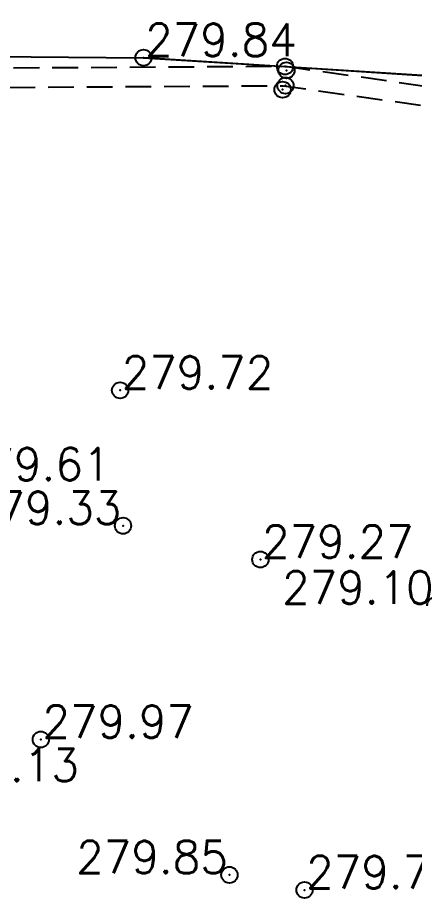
# Model space of a CAD drawing. Header units: millimetres. Extents: x 524954 to 526204, y 9523489 to 9524010.
# Drawn here: x 525172.57 to 525184.78, y 9523741.56 to 9523768.55 of the extents above; entities that cross this region are included whole.
import ezdxf
from ezdxf.enums import TextEntityAlignment as Align

# ---------------------------------------------------------------- set-up
doc = ezdxf.new("R2010")
doc.units = ezdxf.units.MM
doc.header["$PDMODE"] = 32
doc.header["$PDSIZE"] = 0.5
doc.linetypes.add('CACHE2', pattern=[4.7625, 3.175, -1.5875])
for name, color, linetype in [('Bord_Route_Existante', 6, 'Continuous'), ('Caniveau', 5, 'CACHE2'), ('TopoAlt', 3, 'Continuous'), ('TOPOJIS', 7, 'Continuous')]:
    doc.layers.add(name, color=color, linetype=linetype)
doc.layers.add('Bord_Route_Existante_POLY3D', color=6, linetype='Continuous', plot=False)
doc.styles.add('Simplex 1.0', font='Simplex.shx', dxfattribs={"width": 0.99, "height": 1})

# ---------------------------------------------------------------- blocks, each defined once
blk = doc.blocks.new('TCPOINT M')
at = {"color": 0}
blk.add_point((0, 0), dxfattribs=at)
at = {"layer": 'TopoAlt', "style": 'Simplex 1.0', "width": 0.99}
blk.add_attdef('ALT', (0.15, 0.15), '', height=1, dxfattribs=at)

msp = doc.modelspace()

# ---------------------------------------------------------------- linework, layer by layer
at = {"layer": 'Bord_Route_Existante', "flags": 128}
for points in [[(525125.167, 9523764.211), (525144.506, 9523765.617), (525155.934, 9523766.66), (525166.063, 9523767.401), (525176.444, 9523767.315)], [(525286.283, 9523724.592), (525277.74, 9523728.73), (525253.667, 9523741.25), (525253.096, 9523741.492), (525244.526, 9523744.675), (525233.71, 9523750.617), (525223.366, 9523755.337), (525215.23, 9523758.673), (525209.606, 9523761.576), (525201.582, 9523763.975), (525193.808, 9523765.63), (525185.186, 9523766.761), (525176.444, 9523767.315)]]:
    msp.add_lwpolyline(points, dxfattribs=at)
at = {"layer": 'Bord_Route_Existante_POLY3D'}
msp.add_polyline3d([(525125.167, 9523764.211, 281.6), (525144.506, 9523765.617, 280.96), (525155.934, 9523766.66, 280.57), (525166.063, 9523767.401, 280.21), (525176.444, 9523767.315, 279.84), (525180.8, 9523767.044, 279.62), (525185.186, 9523766.761, 279.51), (525193.808, 9523765.63, 279.25), (525201.582, 9523763.975, 278.97), (525205.234, 9523762.825, 278.77), (525209.606, 9523761.576, 278.65), (525215.23, 9523758.673, 278.32), (525223.366, 9523755.337, 278), (525233.71, 9523750.617, 277.72), (525244.526, 9523744.675, 277.44), (525253.096, 9523741.492, 277.25), (525253.667, 9523741.25, 277.24), (525277.74, 9523728.73, 276.85), (525286.283, 9523724.592, 276.77)], dxfattribs=at)
at = {"layer": 'Caniveau', "ltscale": 0.25, "flags": 128}
for points in [[(525212.523, 9523742.362), (525215.682, 9523749.328), (525216.089, 9523753.459), (525215.342, 9523755.852), (525214.458, 9523757.799), (525213.085, 9523759.336), (525209.663, 9523761.362), (525205.234, 9523762.825), (525198.525, 9523764.528), (525180.8, 9523767.044), (525180.8, 9523767.044), (525161.56, 9523766.927), (525152.174, 9523766.206), (525142.387, 9523765.292), (525123.561, 9523764.031), (525123.01, 9523764), (525096.766, 9523764.91), (525078.02, 9523767.878), (525060.334, 9523772.269), (525053.844, 9523774.11), (525040.68, 9523777.734), (525026.599, 9523781.449), (525022.238, 9523782.572), (525005.16, 9523787.075), (524971.887, 9523797.649)], [(525211.995, 9523742.614), (525215.039, 9523749.294), (525215.396, 9523753.333), (525214.887, 9523755.405), (525213.976, 9523757.187), (525212.811, 9523758.664), (525209.418, 9523760.747), (525205.065, 9523762.245), (525198.408, 9523763.935), (525180.739, 9523766.443), (525180.739, 9523766.443), (525161.591, 9523766.325), (525152.225, 9523765.605), (525142.435, 9523764.691), (525123.599, 9523763.429), (525123.017, 9523763.396), (525096.708, 9523764.308), (525077.9, 9523767.286), (525060.179, 9523771.686), (525053.682, 9523773.529), (525040.523, 9523777.152), (525026.447, 9523780.866), (525022.086, 9523781.988), (525004.992, 9523786.496), (524971.704, 9523797.075)]]:
    msp.add_lwpolyline(points, dxfattribs=at)

# ---------------------------------------------------------------- block references
at = {"layer": 'TOPOJIS'}
ref = msp.add_blockref('TCPOINT M', (525176.444, 9523767.315, 279.84), dxfattribs=at)
ref.add_attrib('ALT', '279.84', (525176.494, 9523767.365, 279.84), dxfattribs={"layer": 'TopoAlt', "height": 1, "style": 'Simplex 1.0', "width": 0.99})
for p in [(525180.8, 9523767.044, 279.62), (525180.844, 9523766.925, 278.92), (525180.726, 9523766.332, 279.62), (525180.814, 9523766.457, 278.95)]:
    msp.add_blockref('TCPOINT M', p, dxfattribs=at)
ref = msp.add_blockref('TCPOINT M', (525175.723, 9523757.079, 279.72), dxfattribs=at)
ref.add_attrib('ALT', '279.72', (525175.773, 9523757.129, 279.72), dxfattribs={"layer": 'TopoAlt', "height": 1, "style": 'Simplex 1.0', "width": 0.99})
ref = msp.add_blockref('TCPOINT M', (525170.709, 9523754.256, 279.61), dxfattribs=at)
ref.add_attrib('ALT', '279.61', (525170.759, 9523754.306, 279.61), dxfattribs={"layer": 'TopoAlt', "height": 1, "style": 'Simplex 1.0', "width": 0.99})
ref = msp.add_blockref('TCPOINT M', (525175.814, 9523752.911, 279.33), dxfattribs=at)
ref.add_attrib('ALT', '279.33', dxfattribs={"layer": 'TopoAlt', "height": 1, "style": 'Simplex 1.0', "width": 0.99}).set_placement((525175.764, 9523752.961, 279.33), align=Align.RIGHT)
ref = msp.add_blockref('TCPOINT M', (525180.042, 9523751.872, 279.27), dxfattribs=at)
ref.add_attrib('ALT', '279.27', (525180.092, 9523751.922, 279.27), dxfattribs={"layer": 'TopoAlt', "height": 1, "style": 'Simplex 1.0', "width": 0.99})
ref = msp.add_blockref('TCPOINT M', (525185.426, 9523750.463, 279.1), dxfattribs=at)
ref.add_attrib('ALT', '279.10', dxfattribs={"layer": 'TopoAlt', "height": 1, "style": 'Simplex 1.0', "width": 0.99}).set_placement((525185.376, 9523750.513, 279.1), align=Align.RIGHT)
ref = msp.add_blockref('TCPOINT M', (525173.283, 9523746.333, 279.97), dxfattribs=at)
ref.add_attrib('ALT', '279.97', (525173.333, 9523746.383, 279.97), dxfattribs={"layer": 'TopoAlt', "height": 1, "style": 'Simplex 1.0', "width": 0.99})
ref = msp.add_blockref('TCPOINT M', (525169.737, 9523744.998, 280.13), dxfattribs=at)
ref.add_attrib('ALT', '280.13', (525169.787, 9523745.048, 280.13), dxfattribs={"layer": 'TopoAlt', "height": 1, "style": 'Simplex 1.0', "width": 0.99})
ref = msp.add_blockref('TCPOINT M', (525179.089, 9523742.165, 279.85), dxfattribs=at)
ref.add_attrib('ALT', '279.85', dxfattribs={"layer": 'TopoAlt', "height": 1, "style": 'Simplex 1.0', "width": 0.99}).set_placement((525179.039, 9523742.215, 279.85), align=Align.RIGHT)
ref = msp.add_blockref('TCPOINT M', (525181.4, 9523741.701, 279.78), dxfattribs=at)
ref.add_attrib('ALT', '279.78', (525181.45, 9523741.751, 279.78), dxfattribs={"layer": 'TopoAlt', "height": 1, "style": 'Simplex 1.0', "width": 0.99})

doc.saveas('drawing.dxf')
